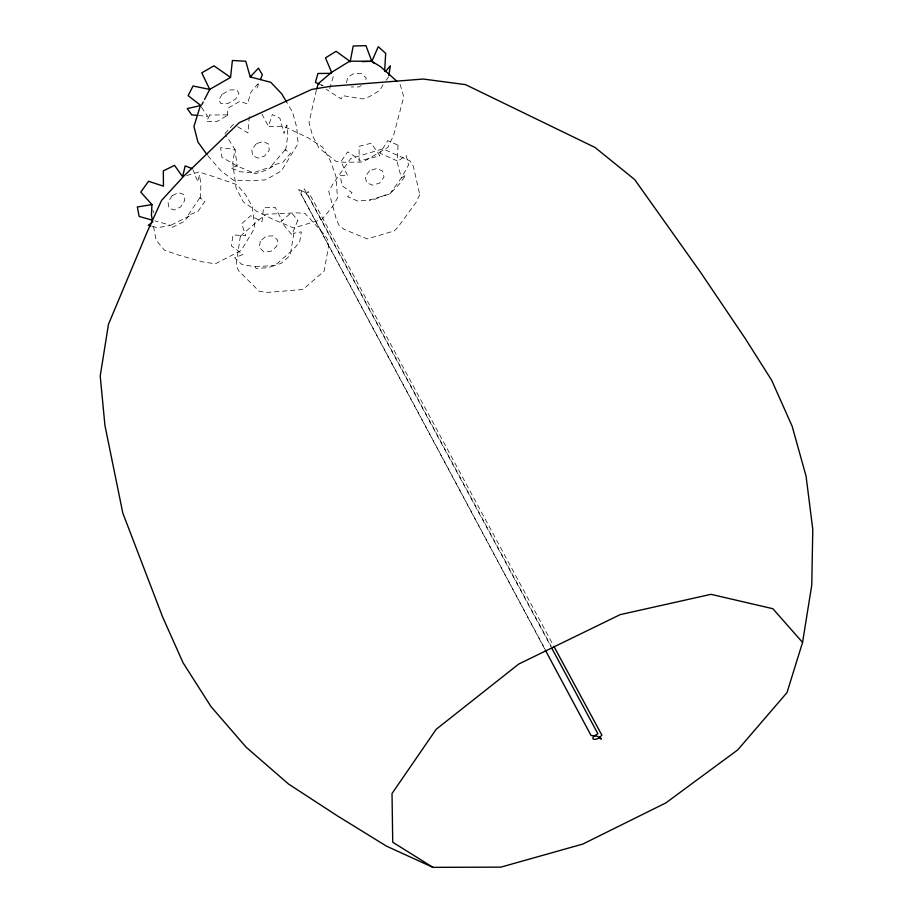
<?xml version="1.0" encoding="UTF-8"?>
<svg xmlns="http://www.w3.org/2000/svg" width="913" height="913" viewBox="0 0 913 913"><rect width="100%" height="100%" fill="white"/><g stroke="black" fill="none" stroke-linecap="round" stroke-linejoin="round"><path stroke-width="0.68" stroke-dasharray="4.57 3.42" d="M200.369 198.155L200.94 184.369L199.491 174.817L197.847 181.835L193.054 170.012M249.238 116.556L247.994 132.944L234.744 124.967M227.211 115.586L228.147 108.088L239.891 101.332L247.457 103.934L251.041 91.905L257.683 84.076L257.044 88.013L259.943 80.766M285.689 150.177L287.835 134.645L286.887 124.967L284.023 133.618L279.88 118.188L272.314 114.559L268.445 126.359L284.628 126.77L308.48 137.977L322.62 147.176L330.449 160.939L335.973 176.529L337.525 197.973L332.286 206.92L322.004 219.371L293.803 227.988L273.409 219.542L257.078 211.462L243.315 201.853L236.068 187.987L232.712 162.685L235.006 149.504L225.659 134.736M346.472 82.786L347.727 77.263L353.685 73.633L361.411 73.668L366.204 77.867L365.211 81.987M329.741 88.675L333.793 74.638M316.343 90.147L309.016 122.57L312.497 135.523L318.854 147.803L336.03 161.418L344.087 162.24L360.818 162.092L364.39 161.167L387.934 147.358L393.651 135.17L403.786 96.778L399.962 83.996M301.484 190.954L300.925 193.567L545.118 649.405M306.209 194.035L308.229 191.49L553.164 644.989M383.004 84.783L379.854 90.353L369.468 96.607L362.723 98.958L342.763 95.66L341.154 98.924L326.181 89.257M386.188 80.264L388.573 76.875M389.783 194.024L401.4 177.921L408.556 164.888L406.091 155.393L397.075 161.704L401.4 177.921L405.977 174.885L399.209 184.255L389.783 194.024L369.445 200.084L357.702 201.031L347.545 196.706L352.019 192.643L342.135 185.818L340.184 175.433L347.648 175.821L340.983 161.51L347.682 151.889L359.186 159.387M224.94 133.595L233.534 124.248M544.662 648.881L298.574 189.539L301.632 190.817L304.337 188.945L551.212 647.134M301.632 190.817L304.463 191.924L306.357 193.887L307.567 192.871M361.331 85.514L358.957 86.952L351.3 86.929M385.72 194.868L373.314 199.89L369.445 200.084M186.674 175.536L198.886 171.975L211.519 175.947L236.684 184.552L245.517 194.56L252.239 206.623L254.864 227.794L242.002 249.158L239.674 251.246L215.388 263.811L202.355 261.837L178.959 255.206L164.545 250.276L156.043 240.073L152.973 223.457M255.138 266.722L274.881 265.512L281.25 263.252L290.323 255.332L290.517 251.862L274.881 265.512L267.555 267.749L256.108 268.445L255.138 266.722L241.991 264.587L234.55 257.865L242.995 254.442L231.4 245.939L232.986 234.961L245.78 235.691L241.637 223.731L250.664 215.708L262.042 221.608L263.526 207.81L275.178 207.285L282.014 220.638M198.395 115.483L207.776 116.362L200.381 105.611M152.22 226.31L157.481 227.782L170.685 225.328L154.948 220.878M323.236 85.845L320.634 84.715L323.225 85.799M306.357 193.887L308.491 195.987L551.201 646.29M207.856 155.792L220.969 170.777L233.785 180.466L251.212 180.785L265.877 179.804L281.432 170.891L298.129 143.546L296.714 127.295L292.525 112.025L287.492 103.546M261.871 113.965L268.445 126.359M152.95 210.036L153.452 212.74M398.011 145.178L397.429 160.985L379.922 153.213L387.785 140.579L398.011 145.178M240.359 236.147L236.09 265.192L238.635 270.784L259.189 291.293L267.212 292.434L302.911 289.501L324.183 271.093L328.486 246.499L327.801 240.005L324.594 234.675L304.908 213.368L296.531 212.832L265.603 214.258L240.359 236.147M260.296 241.169L259.349 247.32L263.595 251.68L271.035 251.269L276.685 246.362L277.666 240.233L273.455 235.839L265.991 236.239L260.296 241.169M293.849 233.192L290.825 251.703L299.555 242.641L301.347 231.868L293.849 233.192M297.798 220.353L291.863 234.687L280.873 221.608L291.418 212.672L297.798 220.353M419.775 194.697L416.237 202.15L398 227.04L394.37 230.863L367.254 238.932L343.961 229.289L338.997 225.169L336.383 219.542L328.748 191.353L332.983 183.935L350.775 158.474L382.992 148.865L410.085 160.95L413.292 166.155L419.775 194.697M209.762 115.027L206.441 121.452L217.317 121.338L228.421 114.878L209.762 115.027M222.03 94.45L218.709 100.133L221.083 103.717L227.965 103.466L235.622 99.061L238.978 93.411L236.672 89.794L229.768 89.999L222.03 94.45M172.066 195.747L168.026 202.195L169.088 208.301L174.497 209.99L180.706 206.886L184.723 200.506L183.718 194.389L178.332 192.643L172.066 195.747M199.799 197.79L187.987 215.377L198.075 211.382L204.934 201.18L199.799 197.79M369.548 170.663L365.211 176.78L366.706 182.714L372.458 185.202L379.682 183.057L384.019 176.985L382.581 171.016L376.818 168.494L369.548 170.663M256.382 143.672L251.805 149.47L252.559 155.667L258.071 158.12L264.702 155.952L269.255 150.223L268.57 144.014L263.07 141.504L256.382 143.672M285.096 149.8L271.754 165.527L282.756 162.32L290.528 153.201L285.096 149.8M189.002 216.107L183.319 221.848L172.477 227.303L170.332 225.511L189.002 216.107M272.804 166.303L267.03 169.886L255.457 173.698L252.833 172.865L272.804 166.303M237.152 166.029L230.612 167.775L239.971 171.712L253.175 172.819L237.152 166.029L221.916 157.264L220.592 147.632L235.006 149.504L237.152 166.029M371.169 143.25L359.049 146.308L359.197 160.985L379.854 155.758L371.169 143.25"/><path stroke-width="1.37" d="M192.529 168.7L185.168 165.892L182.6 176.723L174.531 165.379L163.313 170.879L163.45 186.172L148.557 181.265L140.762 192.118L151.957 204.603L151.432 215.148L152.722 222.076M384.613 71.26L385.697 53.388L378.29 46.689L371.842 61.331L362.324 61.616M204.512 99.506L209.739 89.394L230.555 77.411L232.393 60.486L245.757 61.228L250.219 76.932L270.75 82.284L281.74 93.856L286.773 102.336M802.561 642.432L811.76 585.107L812.787 529.403L806.076 476.209L792.164 426.291L771.668 380.253L745.27 338.563L700.214 271.823L634.661 179.541L595.014 147.461L465.493 84.624L423.267 79.043L330.335 86.324L311.675 89.451L239.229 122.707L184.198 175.73L161.521 200.461L147.107 232.085L108.487 324.252L100.213 375.973L104.938 425.447L122.821 513.106L162.628 616.983L183.079 662.804L210.937 706.514L246.156 747.222L288.508 784.016L337.582 815.982L386.519 846.157L432.945 867.35L500.826 867.145L582.814 844.069L665.839 802.915L737.738 749.893L786.995 692.613L802.561 642.432L772.866 608.709L710.965 594.329L620.235 614.62L518.767 664.025L436.186 729.293L392.019 793.523L392.727 842.231L432.945 867.35M388.79 75.482L390.353 65.793L385.366 71.659M350.101 61.993L353.205 46.004L365.942 45.65L371.842 61.331L373.953 63.214M316.72 88.846L318.226 83.665L331.602 72.321L349.759 61.16L371.842 61.331L380.527 66.66L396.893 81.257M260.433 79.568L262.362 74.74L258.436 68.19L250.219 76.932M201.899 104.55L203.211 102.028M151.604 223.046L148.271 225.214L150.907 225.945M151.957 204.603L137.327 206.966L139.153 216.449L152.311 220.147M331.453 73.371L317.918 73.474L315.43 82.455L319.333 84.156M197.048 115.358L191.696 114.867L187.279 108.601L200.381 105.611L193.921 126.485L197.938 142.029L207.023 154.651M230.555 77.411L213.973 65.827L201.773 72.857L209.739 89.394L193.031 86.005L188.135 95.648L201.248 105.817M349.759 61.16L336.11 51.311L325.485 57.884L331.602 72.321M553.837 646.244L601.884 735.182L599.111 737.852A5.136 2.157 -28.3 0 1 593.61 739.245A5.136 2.157 -28.3 0 1 594.112 736.072L597.889 733.744L551.897 648.39M599.887 736.608L601.233 739.119L597.479 736.312L591.053 735.479L545.335 650.136"/></g></svg>
